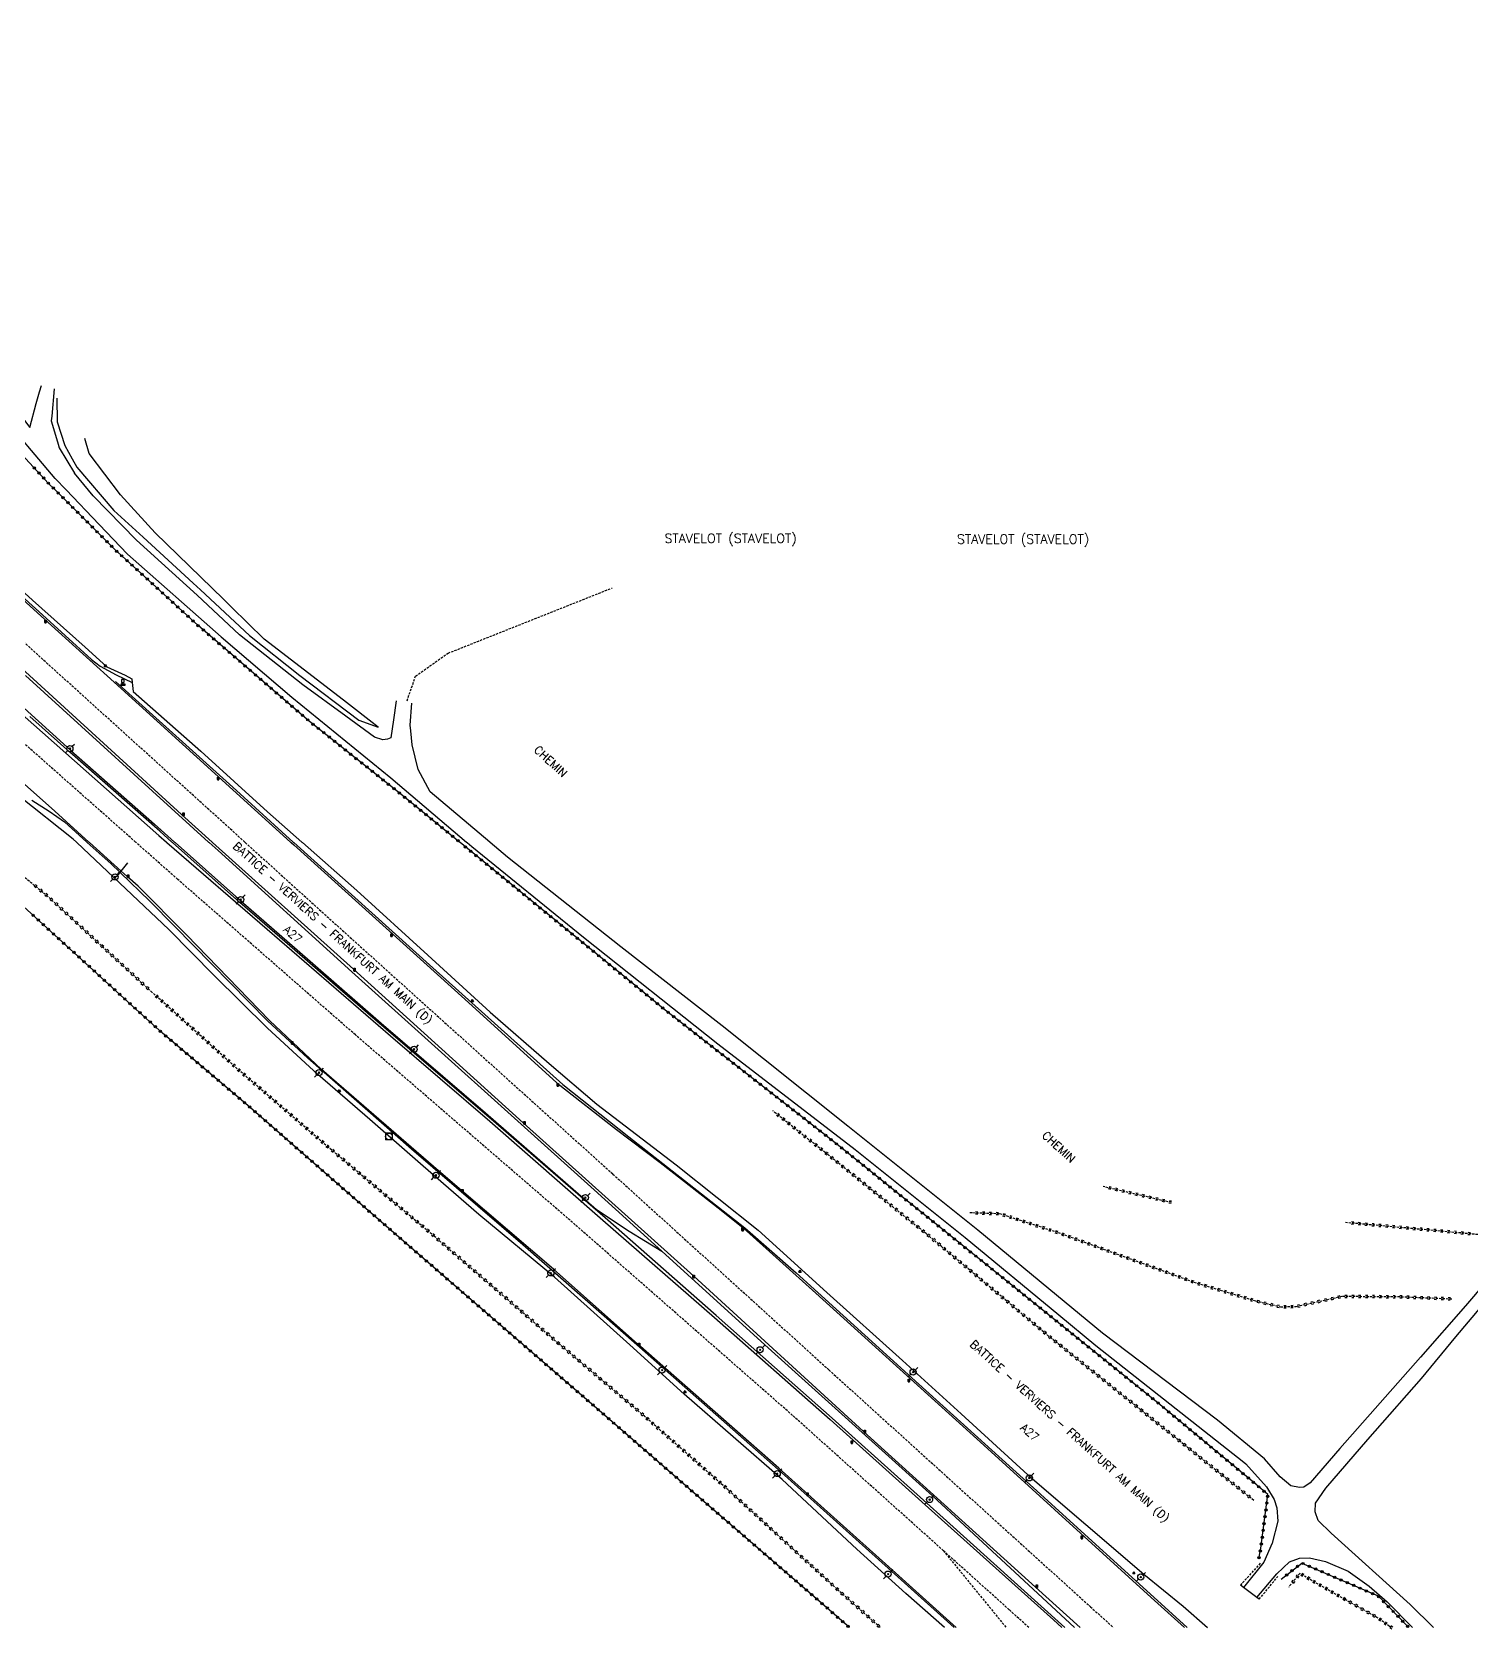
# Model space of a CAD drawing. Header units: millimetres. Extents: x 266999 to 268000, y 119000 to 120000.
# Drawn here: x 267311.5 to 267624.9, y 118999.7 to 119347.5 of the extents above; entities that cross this region are included whole.
import ezdxf
from ezdxf.enums import TextEntityAlignment as Align

# ---------------------------------------------------------------- set-up
doc = ezdxf.new("R2010")
doc.units = ezdxf.units.MM
doc.linetypes.add('DASHED', pattern=[0.75, 0.5, -0.25])
doc.layers.get('0').update_dxf_attribs({"linetype": 'CONTINUOUS'})
for name, color, linetype in [('W0001', 6, 'DASHED'), ('W0008', 7, 'CONTINUOUS'), ('W0010', 4, 'CONTINUOUS'), ('W0070', 7, 'DASHED'), ('W0071', 7, 'CONTINUOUS'), ('W0112', 1, 'DASHED'), ('W0120', 7, 'CONTINUOUS'), ('W0211', 2, 'CONTINUOUS'), ('W0214', 2, 'CONTINUOUS'), ('W0220', 5, 'DASHED'), ('W0323', 7, 'CONTINUOUS'), ('W0401', 7, 'CONTINUOUS'), ('W0420', 7, 'CONTINUOUS'), ('W0438', 7, 'CONTINUOUS'), ('W0473', 7, 'CONTINUOUS'), ('W0476', 7, 'CONTINUOUS'), ('W0850', 7, 'CONTINUOUS'), ('W0980', 7, 'CONTINUOUS'), ('W0989', 7, 'CONTINUOUS'), ('W0990', 7, 'CONTINUOUS')]:
    doc.layers.add(name, color=color, linetype=linetype)
doc.styles.get("Standard").update_dxf_attribs({"font": 'romans.shx', "width": 0.85})

# ---------------------------------------------------------------- blocks, each defined once
blk = doc.blocks.new('T438')
for p, q in [((-0.4, 0.2), (0.4, 0.2)), ((-0.4, -0.2), (-0.4, 0.2)), ((0.15, 1.1), (-0.3, 1.1)), ((-0.3, 1.1), (-0.3, 0.5)), ((-0.3, 0.5), (0.15, 0.5)), ((0.3, 0.65), (0.3, 0.95)), ((0.4, 0.2), (0.4, -0.2))]:
    blk.add_line(p, q)
at = {"flags": 128}
for points in [[(-0.4, -0.2), (0.4, 0.2)], [(0.4, -0.2), (-0.4, -0.2)]]:
    blk.add_lwpolyline(points, dxfattribs=at)
for centre, major_axis, start_param, end_param in [((0.15, 0.95), (0.106, -0.106), 0.785398, 2.356194), ((0.15, 0.65), (0.106, 0.106), 3.926991, 5.497787)]:
    blk.add_ellipse(centre, major_axis=major_axis, ratio=1, start_param=start_param, end_param=end_param)
blk = doc.blocks.new('T473')
for p, q in [((-0.166667, 0.166667), (0.166667, -0.166667)), ((-0.166667, -0.166667), (0.166667, 0.166667)), ((0.500001, 0.500001), (1.000002, 1.000002)), ((-1.000002, -1.000002), (-0.500001, -0.500001))]:
    blk.add_line(p, q)
blk.add_ellipse((0, 0), major_axis=(0.471405, 0.471405), ratio=1, start_param=5.4977871438, end_param=11.780972451)
blk = doc.blocks.new('T401')
for p, q in [((-0.3, 0.3), (0, 0.3)), ((-0.3, -0.25), (-0.3, 0.3)), ((-0.3, 0.15), (0, 0.15)), ((-0.3, 0), (0, 0)), ((0, 0.3), (0, -0.25)), ((-0.3, -0.15), (0, -0.15)), ((-0.3, -0.25), (-0.3, -0.3)), ((-0.3, -0.3), (0, -0.3)), ((0, -0.3), (0, -0.25))]:
    blk.add_line(p, q)
blk = doc.blocks.new('T850')
for p, q in [((-0.25, -0.15), (0, 0.32)), ((0, 0.32), (0.25, -0.15)), ((-0.25, -0.15), (0.25, -0.15))]:
    blk.add_line(p, q)
for major_axis in [(-0.106, 0.106), (-0.0354, 0.0354), (-0.0236, 0.0236)]:
    blk.add_ellipse((0, 0), major_axis=major_axis, ratio=1, start_param=3.926991, end_param=10.210176)
blk = doc.blocks.new('T420')
for p, q in [((0.75, 0.75), (-0.75, 0.75)), ((-0.75, 0.75), (-0.75, -0.75)), ((0.75, 0.75), (0.75, -0.75)), ((0.75, -0.75), (-0.75, -0.75))]:
    blk.add_line(p, q)
blk.add_ellipse((0, 0), major_axis=(-0.53, 0.53), ratio=1, start_param=3.926991, end_param=10.210176)
blk = doc.blocks.new('t323o')
at = {"color": 0, "linetype": 'Continuous'}
for radius in [0.25, 0.15]:
    blk.add_circle((0, 0), radius, dxfattribs=at)
blk = doc.blocks.new('t220o')
at = {"color": 0, "linetype": 'Continuous'}
for p, q in [((-0.25, 0.25), (0.25, 0.25)), ((-0.25, -0.25), (0.25, -0.25))]:
    blk.add_line(p, q, dxfattribs=at)

msp = doc.modelspace()

# ---------------------------------------------------------------- linework, layer by layer
at = {"layer": 'W0001'}
for points in [[(267357.95, 119171), (267357.85, 119171.1), (267314.98, 119209.88), (267305.56, 119218.45), (267253.81, 119265.49), (267211.31, 119303.92), (267161.67, 119348.65), (267095.9, 119408.15), (267050.38, 119449.56), (267029.55, 119468.41), (267014.01, 119482.36), (267014, 119482.37)], [(267334.17, 119171), (267334.06, 119171.1), (267305.6, 119196.29), (267268.33, 119229.73), (267211.7, 119280.94), (267164.9, 119323.32), (267109.98, 119372.97), (267061.42, 119417.17), (267034.81, 119440.9), (267014.01, 119459.74), (267014, 119459.74)], [(267510, 119016.74), (267477.13, 119046.23), (267429.82, 119087.73), (267381.93, 119129.11), (267343.26, 119162.96), (267334.17, 119171)], [(267357.95, 119171), (267381.32, 119149.87), (267438.01, 119098.79), (267485.05, 119056.14), (267542, 119004.55), (267547.02, 119000)], [(267528.6, 119000), (267524.31, 119003.9), (267510, 119016.74)], [(267510, 119016.74), (267523.68, 119000)]]:
    msp.add_lwpolyline(points, dxfattribs=at)
at = {"layer": 'W0008'}
for points in [[(267314.21, 119219.68), (267286.28, 119244.96), (267260.9, 119267.97), (267217.85, 119306.91), (267199.36, 119323.67), (267173.66, 119346.94), (267147.84, 119370.21), (267128.13, 119388.14), (267104.28, 119409.8), (267086.87, 119425.4), (267083.59, 119428.37), (267064.87, 119445.32)], [(267023.6, 119442.52), (267075.62, 119395.47), (267095.97, 119377.16), (267110.31, 119363.88), (267126.45, 119349.44), (267182.82, 119298.32), (267214.57, 119269.38), (267257.55, 119230.63), (267295.37, 119196.59), (267316.48, 119177.83)], [(267314.21, 119219.68), (267330.92, 119204.58), (267367.83, 119171.1), (267367.94, 119171)], [(267350.85, 119171), (267350.74, 119171.1), (267344.08, 119177.08), (267307.55, 119210.49)], [(267304.95, 119202.82), (267339.14, 119172.54), (267340.8, 119171.1), (267340.91, 119171)], [(267324.03, 119171), (267323.92, 119171.1), (267316.48, 119177.83)], [(267512.77, 119000), (267498.09, 119013.27), (267474.13, 119034.73), (267443.41, 119061.76), (267425.05, 119078.1), (267400.06, 119099.51), (267374.57, 119121.56), (267363.23, 119132.25), (267345.16, 119150.88), (267334.64, 119161.49), (267332.24, 119163.57), (267330.92, 119164.77), (267324.03, 119171)], [(267340.91, 119171), (267362.74, 119152.11), (267389.55, 119128.89), (267411.2, 119110.34), (267435.8, 119088.74), (267460.15, 119067.54), (267485.32, 119045.3), (267509.6, 119023.58), (267533.95, 119001.67), (267535.78, 119000)], [(267539.76, 119000), (267530.04, 119008.82), (267492.59, 119042.72), (267455.64, 119076.55), (267418.49, 119109.93), (267381.54, 119143.44), (267350.85, 119171)], [(267367.94, 119171), (267368.5, 119170.49), (267405.77, 119136.85), (267425.82, 119118.64), (267438.77, 119108.51), (267448.31, 119101.29), (267461.58, 119090.89), (267466.38, 119087.06), (267482.21, 119072.87), (267518.78, 119039.75), (267555.23, 119006.56), (267562.47, 119000)]]:
    msp.add_lwpolyline(points, dxfattribs=at)
at = {"layer": 'W0010'}
for points in [[(267071.35, 119440.32), (267076.48, 119435.23), (267083.16, 119429.13), (267085.31, 119427.17), (267097.11, 119416.5), (267109.29, 119405.7), (267121.18, 119394.77), (267132.76, 119384.43), (267149.21, 119369.54), (267163.91, 119356.09), (267177.52, 119343.84), (267195.12, 119327.99), (267224.84, 119301.07), (267257.36, 119271.54), (267275.57, 119255.07), (267286.34, 119245.27), (267312.97, 119221.32), (267324.5, 119210.83), (267326.34, 119209.4), (267329.82, 119207.5), (267333.36, 119205.86), (267333.37, 119205.85)], [(267310.1, 119207.4), (267349.98, 119171.1), (267350.09, 119171)], [(267329.67, 119206.1), (267355.22, 119183.02), (267368.42, 119171.1), (267368.53, 119171)], [(267342.09, 119171), (267341.98, 119171.1), (267339.32, 119173.46), (267319.74, 119190.71), (267311.05, 119198.46)], [(267311.51, 119180.21), (267315.28, 119177.86), (267318.59, 119175.47), (267323.45, 119171.1), (267323.56, 119171)], [(267323.56, 119171), (267328.73, 119166.35), (267330.68, 119164.48), (267337.21, 119158.23), (267342.57, 119152.78)], [(267536.4, 119000), (267509.91, 119023.89), (267492.15, 119039.9), (267485.75, 119045.64), (267475.72, 119054.49), (267460.49, 119068.01), (267436.33, 119089.24), (267411.5, 119110.71), (267385.69, 119132.86), (267356.77, 119157.93), (267342.09, 119171)], [(267350.09, 119171), (267352.03, 119169.23), (267381.17, 119142.85), (267433.95, 119095.34), (267448.66, 119081.97), (267471.1, 119061.57), (267507.61, 119028.71), (267538.54, 119000)], [(267368.53, 119171), (267398.79, 119143.68), (267427.11, 119118.27), (267441.51, 119106.9), (267466.78, 119087.09), (267477.94, 119077.29), (267503.1, 119054.41), (267529.59, 119030.43), (267560.61, 119002.24), (267563.1, 119000)], [(267512.31, 119000), (267500.78, 119010.4), (267474.04, 119034.45), (267443.82, 119061.1), (267418.4, 119083.34), (267394.17, 119104.23), (267371.58, 119124), (267362.82, 119132.17), (267342.57, 119152.78)]]:
    msp.add_lwpolyline(points, dxfattribs=at)
at = {"layer": 'W0070'}
msp.add_lwpolyline([(267393.19, 119201.89), (267395.05, 119207.23), (267402.14, 119212.24), (267437.83, 119226.43)], dxfattribs=at)
at = {"layer": 'W0071'}
for points in [[(267316.58, 119250.27), (267304.23, 119264.82), (267296.21, 119273.67), (267288.72, 119281.02), (267275.32, 119293.2), (267263.53, 119303.81), (267252.05, 119314.57), (267238.82, 119326.02), (267217.07, 119346.23), (267210.96, 119353.37), (267204.35, 119363.73), (267197.15, 119375.84)], [(267198.88, 119376.67), (267198.92, 119376.6), (267212.64, 119355.16), (267218.88, 119348.07), (267229.52, 119337.99), (267239.44, 119328.99), (267239.79, 119328.68), (267245.56, 119323.46), (267252.48, 119317.2), (267261.13, 119310.26), (267271.04, 119301.46), (267285.01, 119288.79), (267287.36, 119286.55), (267298.14, 119276.29), (267298.94, 119275.39), (267309.22, 119263.77), (267311.07, 119261.38), (267312.44, 119266.6), (267313.18, 119269.13), (267313.59, 119270.54)], [(267316.34, 119269.78), (267315.81, 119263.84), (267315.72, 119262.87), (267315.99, 119261.93), (267317.18, 119257.78), (267317.42, 119256.93), (267320.76, 119251.46)], [(267316.58, 119250.27), (267318.93, 119247.82), (267326.15, 119240.28), (267332.32, 119233.84), (267352.69, 119215.82), (267368.09, 119202.65), (267389.68, 119185.12), (267406.15, 119171.1), (267406.27, 119171)], [(267390.84, 119201.85), (267390.22, 119197.7), (267389.65, 119193.82), (267388.94, 119193.51), (267387.92, 119193.4), (267386.08, 119193.93), (267379.88, 119198.49), (267370.46, 119205.32), (267356.69, 119216.23), (267347.49, 119224.91), (267334.25, 119236.84), (267324.8, 119246.54), (267320.76, 119251.46)], [(267411.3, 119171), (267411.18, 119171.1), (267398.23, 119182.02), (267395.62, 119186.91), (267394.29, 119192.29), (267394.01, 119195.3), (267393.9, 119196.57), (267394.22, 119201.35)], [(267406.27, 119171), (267407.29, 119170.13), (267431.6, 119150.39), (267460.84, 119127.14), (267490.79, 119104.13), (267514.72, 119084.98), (267535.11, 119068.15), (267543.19, 119061.48), (267575.38, 119036.06), (267575.85, 119035.69), (267580.37, 119030.65), (267582, 119027.88), (267582.61, 119026.09), (267582.83, 119023.15), (267581.55, 119018.38), (267579.8, 119014.22), (267575.32, 119008.77)], [(267658.78, 119112.97), (267636.5, 119085.12), (267623.66, 119070.1), (267613.86, 119058.88), (267596.29, 119039.01), (267589.87, 119031.5), (267588.45, 119030.56), (267587.56, 119030.51), (267585.65, 119030.85), (267583.31, 119032.86), (267579.92, 119036.74), (267569.69, 119045.18), (267544.61, 119064.1), (267517.52, 119086.55), (267489.17, 119109.22), (267461.83, 119131.04), (267439.72, 119148.26), (267415.09, 119167.81), (267411.3, 119171)], [(267616.73, 119000), (267611.62, 119005.01), (267594.41, 119020.56), (267591.58, 119023.35), (267590.96, 119025.21), (267590.99, 119027.12), (267593.27, 119030.35), (267602.41, 119040.94), (267604, 119042.76), (267614.08, 119054.26), (267621.61, 119063.35), (267631.8, 119075.46), (267642.64, 119088.34), (267646.48, 119093.18), (267660.57, 119110.95)], [(267578.24, 119006.55), (267582.61, 119011.72), (267585.39, 119014.3), (267587.57, 119015.16), (267589.74, 119015.2), (267593.18, 119014.39), (267598.13, 119012.28), (267602.74, 119009.02), (267606.59, 119005.59), (267612.13, 119000)]]:
    msp.add_lwpolyline(points, dxfattribs=at)
at = {"layer": 'W0112'}
for points in [[(267579, 119014), (267574.66, 119009.27)], [(267578.76, 119006.16), (267582.79, 119011.11)]]:
    msp.add_lwpolyline(points, dxfattribs=at)
at = {"layer": 'W0120'}
msp.add_lwpolyline([(267578.76, 119006.16), (267578.24, 119006.55), (267575.32, 119008.77), (267574.66, 119009.27)], dxfattribs=at)
at = {"layer": 'W0211'}
for points in [[(267014, 119467.81), (267014.01, 119467.8), (267015.69, 119466.3), (267028.36, 119455.15), (267043.16, 119442.07), (267055.21, 119430.66), (267076.58, 119411.52), (267097.46, 119392.31), (267135.11, 119358.43), (267152.59, 119342.41), (267169.26, 119327.36), (267185.14, 119313.08), (267201.72, 119297.9), (267217.02, 119284.1), (267248.56, 119255.41), (267266.12, 119239.46), (267286.91, 119220.79), (267308.98, 119201), (267319.95, 119191.07), (267338.21, 119174.96), (267342.56, 119171.1), (267342.67, 119171)], [(267321.28, 119171), (267321.18, 119171.1), (267320.5, 119171.74), (267308.82, 119181.03), (267298.43, 119191.98), (267267.18, 119219.58), (267235.88, 119248.39), (267218.15, 119263.93), (267196.97, 119283.01), (267174.72, 119302.87), (267158.9, 119317.12), (267147.46, 119322.31)], [(267316.92, 119267.77), (267316.98, 119262.66), (267318.63, 119257.47), (267320.28, 119254.58), (267321.31, 119252.77), (267329.36, 119243.35), (267335.71, 119237.51), (267346.63, 119227.47), (267348.19, 119226.02), (267358.86, 119216.07), (267369.85, 119207.36), (267382.68, 119197.68), (267386.87, 119196.09)], [(267293.71, 119240.04), (267311.6, 119223.8), (267323.06, 119213.58), (267327.79, 119209.27), (267331.82, 119207.43), (267333.28, 119206.68), (267333.36, 119205.86), (267333.56, 119203.9), (267348.26, 119190.87), (267362.83, 119177.71), (267370.31, 119171.1), (267370.42, 119171)], [(267510.23, 119000), (267501.81, 119007.44), (267491.12, 119017.07), (267474.89, 119032.29), (267453.53, 119050.81), (267441.71, 119061.6), (267425.28, 119076.31), (267408.81, 119090.01), (267396.72, 119100.48), (267385.09, 119110.69), (267373.76, 119120.49), (267362.82, 119130.53), (267351.17, 119142.05), (267341.34, 119152.02), (267321.28, 119171)], [(267342.67, 119171), (267355.93, 119159.24), (267368.71, 119148.11), (267387.57, 119131.64), (267410.25, 119112.09), (267434.48, 119091.07), (267441.57, 119086.38), (267448.66, 119081.97)], [(267370.42, 119171), (267382.28, 119160.53), (267397.73, 119146.49), (267411.29, 119134.08), (267424.16, 119122.87), (267434.51, 119114.01), (267451.79, 119100.78), (267469.66, 119086.53), (267484.58, 119073.01), (267501.1, 119058.2), (267513.84, 119046.57), (267528.37, 119033.25), (267553.64, 119011.62), (267562.17, 119004.64), (267567.47, 119000)]]:
    msp.add_lwpolyline(points, dxfattribs=at)
at = {"layer": 'W0214'}
msp.add_lwpolyline([(267386.87, 119196.09), (267379.35, 119202), (267362.04, 119215.32), (267354.96, 119222.28), (267353.22, 119224), (267338.35, 119238.43), (267330.8, 119246.71), (267323.97, 119255.74), (267322.99, 119259.01)], dxfattribs=at)
at = {"layer": 'W0220'}
for points in [[(267300.71, 119171), (267314.68, 119159.54), (267337.6, 119138.44)], [(267496.25, 119000), (267486.83, 119008.37), (267463.12, 119029.99), (267444.89, 119046.04), (267426.11, 119061.93), (267399.17, 119085.18), (267376.1, 119104.59), (267356.76, 119121.23), (267337.6, 119138.44)], [(267577.56, 119027.7), (267574.03, 119030.53), (267532.98, 119063.42), (267509.58, 119083), (267506.48, 119085.59), (267506.21, 119085.81), (267487.5, 119100.85), (267484.24, 119103.47), (267473.54, 119111.98), (267472.81, 119112.57)], [(267559.64, 119092.63), (267558.28, 119092.89), (267544.78, 119096.07)], [(267515.72, 119090.4), (267516.41, 119090.38), (267522.23, 119090.19), (267534.95, 119086.06), (267564.55, 119075.25), (267577.96, 119071.17), (267583.43, 119069.88), (267586.82, 119069.96), (267596.87, 119072.19), (267609.7, 119072.08), (267620.74, 119071.61)], [(267635.16, 119084.82), (267633.1, 119085), (267597.58, 119088.23)], [(267607.59, 119000), (267607.09, 119000.28), (267604.37, 119002.23), (267597.47, 119006.09), (267587.59, 119011.78), (267585.18, 119008.81)]]:
    msp.add_lwpolyline(points, dxfattribs=at)
at = {"layer": 'W0323'}
for points in [[(267404.73, 119171), (267404.61, 119171.1), (267395.77, 119178.33), (267392.19, 119181.25), (267371.98, 119197.36), (267347.68, 119218.25), (267329.4, 119234.96), (267326.2, 119238.16), (267316.46, 119247.89), (267315.14, 119249.22), (267301.76, 119263.68), (267292.07, 119273.5), (267286.02, 119280.01), (267277.57, 119287.97), (267269.89, 119295.09), (267254.65, 119309.24), (267244.51, 119318.55), (267232.87, 119328.84), (267223.31, 119337.76), (267216.93, 119344.02)], [(267489.52, 119000), (267482.37, 119006.26), (267457.33, 119027.92), (267432.84, 119049.19), (267405.52, 119072.8), (267381.55, 119093.62), (267358.52, 119113.72), (267339.9, 119129.49), (267334.95, 119134), (267311.38, 119155.48), (267310.39, 119156.38), (267302.11, 119163.67), (267293.77, 119171)], [(267578.69, 119014.97), (267579.11, 119017.32), (267580.67, 119028.98), (267578.07, 119031.15), (267556.75, 119048.91), (267489.78, 119102.88), (267486.4, 119105.6), (267482.11, 119108.95), (267449.07, 119134.77), (267446.4, 119136.95), (267444.79, 119138.26), (267404.73, 119171)], [(267583.55, 119010.56), (267588.06, 119014.07), (267604.63, 119006.89), (267611.37, 119000)]]:
    msp.add_lwpolyline(points, dxfattribs=at)
at = {"layer": 'W0476'}
msp.add_lwpolyline([(267329.89, 119163.51), (267330.68, 119164.48), (267330.92, 119164.77), (267332.36, 119166.54)], dxfattribs=at)

# ---------------------------------------------------------------- block references
at = {"layer": 'W0220'}
for p, rotation in [((267312.31, 119161.49), 320.6374088021656), ((267313.47, 119160.54), 320.6374088021656), ((267314.63, 119159.58), 320.6374088021656), ((267315.73, 119158.57), 317.3665057462871), ((267316.84, 119157.55), 317.3665057462871), ((267317.94, 119156.54), 317.3665057462871), ((267319.04, 119155.52), 317.3665057462871), ((267320.15, 119154.51), 317.3665057462871), ((267321.25, 119153.49), 317.3665057462871), ((267322.35, 119152.48), 317.3665057462871), ((267323.46, 119151.46), 317.3665057462871), ((267324.56, 119150.44), 317.3665057462871), ((267325.66, 119149.43), 317.3665057462871), ((267326.77, 119148.41), 317.3665057462871), ((267327.87, 119147.4), 317.3665057462871), ((267328.98, 119146.38), 317.3665057462871), ((267330.08, 119145.36), 317.3665057462871), ((267331.18, 119144.35), 317.3665057462871), ((267332.29, 119143.33), 317.3665057462871), ((267333.39, 119142.32), 317.3665057462871), ((267334.49, 119141.3), 317.3665057462871), ((267335.6, 119140.28), 317.3665057462871), ((267336.7, 119139.27), 317.3665057462871), ((267338.71, 119137.44), 138.0617184007486), ((267339.83, 119136.44), 138.0617184007486), ((267340.94, 119135.44), 138.0617184007486), ((267342.06, 119134.43), 138.0617184007486), ((267343.17, 119133.43), 138.0617184007486), ((267344.29, 119132.43), 138.0617184007486), ((267345.41, 119131.43), 138.0617184007486), ((267346.52, 119130.42), 138.0617184007486), ((267347.64, 119129.42), 138.0617184007486), ((267348.75, 119128.42), 138.0617184007486), ((267349.87, 119127.42), 138.0617184007486), ((267350.99, 119126.41), 138.0617184007486), ((267352.1, 119125.41), 138.0617184007486), ((267353.22, 119124.41), 138.0617184007486), ((267354.33, 119123.41), 138.0617184007486), ((267355.45, 119122.4), 138.0617184007486), ((267356.56, 119121.4), 138.0617184007486), ((267357.7, 119120.42), 139.2963980964546), ((267358.84, 119119.44), 139.2963980964546), ((267359.97, 119118.46), 139.2963980964546), ((267361.11, 119117.48), 139.2963980964546), ((267362.25, 119116.51), 139.2963980964546), ((267363.38, 119115.53), 139.2963980964546), ((267364.52, 119114.55), 139.2963980964546), ((267365.66, 119113.57), 139.2963980964546), ((267366.8, 119112.59), 139.2963980964546), ((267367.93, 119111.61), 139.2963980964546), ((267369.07, 119110.64), 139.2963980964546), ((267370.21, 119109.66), 139.2963980964546), ((267473.98, 119111.63), 141.497929988093), ((267475.15, 119110.7), 141.497929988093), ((267476.33, 119109.76), 141.497929988093), ((267477.5, 119108.83), 141.497929988093), ((267371.34, 119108.68), 139.2963980964546), ((267372.48, 119107.7), 139.2963980964546), ((267373.62, 119106.72), 139.2963980964546), ((267374.76, 119105.74), 139.2963980964546), ((267478.68, 119107.9), 141.497929988093), ((267479.85, 119106.96), 141.497929988093), ((267481.02, 119106.03), 141.497929988093), ((267375.89, 119104.77), 139.2963980964546), ((267377.04, 119103.8), 139.9335285045181), ((267378.19, 119102.83), 139.9335285045181), ((267379.33, 119101.87), 139.9335285045181), ((267482.2, 119105.09), 141.497929988093), ((267483.37, 119104.16), 141.497929988093), ((267484.54, 119103.23), 141.2120182612574), ((267485.71, 119102.29), 141.2120182612574), ((267380.48, 119100.9), 139.9335285045181), ((267381.63, 119099.94), 139.9335285045181), ((267382.78, 119098.97), 139.9335285045181), ((267486.88, 119101.35), 141.2120182612574), ((267488.05, 119100.41), 141.2093567135038), ((267489.22, 119099.47), 141.2093567135038), ((267490.39, 119098.53), 141.2093567135038), ((267383.93, 119098.01), 139.9335285045181), ((267385.07, 119097.04), 139.9335285045181), ((267386.22, 119096.07), 139.9335285045181), ((267387.37, 119095.11), 139.9335285045181), ((267491.56, 119097.59), 141.2093567135038), ((267492.73, 119096.65), 141.2093567135038), ((267493.9, 119095.71), 141.2093567135038), ((267546.24, 119095.73), 166.7206648586802), ((267547.7, 119095.38), 166.7206648586802), ((267549.16, 119095.04), 166.7206648586802), ((267388.52, 119094.14), 139.9335285045181), ((267389.67, 119093.18), 139.9335285045181), ((267390.81, 119092.21), 139.9335285045181), ((267495.07, 119094.77), 141.2093567135038), ((267496.24, 119093.83), 141.2093567135038), ((267497.41, 119092.89), 141.2093567135038), ((267498.57, 119091.95), 141.2093567135038), ((267550.62, 119094.69), 166.7206648586802), ((267552.08, 119094.35), 166.7206648586802), ((267553.54, 119094), 166.7206648586802), ((267555, 119093.66), 166.7206648586802), ((267556.46, 119093.32), 166.7206648586802), ((267557.92, 119092.97), 166.7206648586802), ((267559.39, 119092.67), 169.0934142378069), ((267391.96, 119091.25), 139.9335285045181), ((267393.11, 119090.28), 139.9335285045181), ((267394.26, 119089.32), 139.9335285045181), ((267395.41, 119088.35), 139.9335285045181), ((267499.74, 119091.01), 141.2093567135038), ((267500.91, 119090.07), 141.2093567135038), ((267502.08, 119089.13), 141.2093567135038), ((267503.25, 119088.19), 141.2093567135038), ((267517.22, 119090.35), 358.0901917613917), ((267518.72, 119090.3), 358.0901917613917), ((267520.22, 119090.25), 358.0901917613917), ((267521.72, 119090.2), 358.0901917613917), ((267523.17, 119089.88), 341.9974690596389), ((267524.6, 119089.42), 341.9974690596389), ((267526.03, 119088.95), 341.9974690596389), ((267527.45, 119088.49), 341.9974690596389), ((267528.88, 119088.03), 341.9974690596389), ((267599.07, 119088.09), 174.8118543721414), ((267396.55, 119087.39), 139.9335285045181), ((267397.7, 119086.42), 139.9335285045181), ((267398.85, 119085.45), 139.9335285045181), ((267399.99, 119084.48), 139.2033033925163), ((267504.42, 119087.25), 141.2093567135038), ((267505.59, 119086.31), 141.2093567135038), ((267506.75, 119085.36), 140.0762747073548), ((267530.3, 119087.56), 341.9974690596389), ((267531.73, 119087.1), 341.9974690596389), ((267533.16, 119086.64), 341.9974690596389), ((267534.58, 119086.17), 341.9974690596389), ((267536, 119085.67), 339.940625073679), ((267537.41, 119085.16), 339.940625073679), ((267538.82, 119084.64), 339.940625073679), ((267600.56, 119087.96), 174.8118543721414), ((267602.06, 119087.82), 174.8118543721414), ((267603.55, 119087.69), 174.8118543721414), ((267605.05, 119087.55), 174.8118543721414), ((267606.54, 119087.42), 174.8118543721414), ((267608.03, 119087.28), 174.8118543721414), ((267609.53, 119087.14), 174.8118543721414), ((267611.02, 119087.01), 174.8118543721414), ((267612.51, 119086.87), 174.8118543721414), ((267614.01, 119086.74), 174.8118543721414), ((267615.5, 119086.6), 174.8118543721414), ((267617, 119086.47), 174.8118543721414), ((267618.49, 119086.33), 174.8118543721414), ((267619.98, 119086.2), 174.8118543721414), ((267621.48, 119086.06), 174.8118543721414), ((267622.97, 119085.92), 174.8118543721414), ((267624.47, 119085.79), 174.8118543721414), ((267401.12, 119083.5), 139.2033033925163), ((267402.26, 119082.52), 139.2033033925163), ((267403.39, 119081.54), 139.2033033925163), ((267507.9, 119084.4), 140.0762747073548), ((267509.05, 119083.44), 140.0762747073548), ((267510.2, 119082.47), 140.0847812513775), ((267511.35, 119081.51), 140.0847812513775), ((267540.23, 119084.13), 339.940625073679), ((267541.63, 119083.61), 339.940625073679), ((267543.04, 119083.1), 339.940625073679), ((267544.45, 119082.58), 339.940625073679), ((267545.86, 119082.07), 339.940625073679), ((267547.27, 119081.56), 339.940625073679), ((267548.68, 119081.04), 339.940625073679), ((267404.53, 119080.56), 139.2033033925163), ((267405.67, 119079.58), 139.2033033925163), ((267406.8, 119078.6), 139.2033033925163), ((267407.94, 119077.62), 139.2033033925163), ((267512.5, 119080.55), 140.0847812513775), ((267513.65, 119079.59), 140.0847812513775), ((267514.8, 119078.62), 140.0847812513775), ((267515.95, 119077.66), 140.0847812513775), ((267550.09, 119080.53), 339.940625073679), ((267551.5, 119080.01), 339.940625073679), ((267552.91, 119079.5), 339.940625073679), ((267554.32, 119078.98), 339.940625073679), ((267555.72, 119078.47), 339.940625073679), ((267557.13, 119077.95), 339.940625073679), ((267409.07, 119076.64), 139.2033033925163), ((267410.21, 119075.66), 139.2033033925163), ((267411.34, 119074.68), 139.2033033925163), ((267517.1, 119076.7), 140.0847812513775), ((267518.25, 119075.74), 140.0847812513775), ((267519.41, 119074.77), 140.0847812513775), ((267558.54, 119077.44), 339.940625073679), ((267559.95, 119076.93), 339.940625073679), ((267561.36, 119076.41), 339.940625073679), ((267562.77, 119075.9), 339.940625073679), ((267564.18, 119075.38), 339.940625073679), ((267565.61, 119074.92), 343.0940752051675), ((267567.04, 119074.49), 343.0940752051675), ((267568.48, 119074.05), 343.0940752051675), ((267412.48, 119073.7), 139.2033033925163), ((267413.61, 119072.72), 139.2033033925163), ((267414.75, 119071.74), 139.2033033925163), ((267415.89, 119070.76), 139.2033033925163), ((267520.56, 119073.81), 140.0847812513775), ((267521.71, 119072.85), 140.0847812513775), ((267522.86, 119071.89), 140.0847812513775), ((267524.01, 119070.92), 140.0847812513775), ((267569.91, 119073.62), 343.0940752051675), ((267571.35, 119073.18), 343.0940752051675), ((267572.78, 119072.74), 343.0940752051675), ((267574.22, 119072.31), 343.0940752051675), ((267575.65, 119071.87), 343.0940752051675), ((267577.09, 119071.44), 343.0940752051675), ((267578.53, 119071.04), 346.7670659155289), ((267579.99, 119070.69), 346.7670659155289), ((267590.31, 119070.74), 12.479917962149), ((267591.78, 119071.06), 12.479917962149), ((267593.24, 119071.39), 12.479917962149), ((267594.71, 119071.71), 12.479917962149), ((267596.17, 119072.03), 12.479917962149), ((267597.65, 119072.18), 359.5043123261714), ((267599.15, 119072.17), 359.5043123261714), ((267600.65, 119072.16), 359.5043123261714), ((267602.15, 119072.14), 359.5043123261714), ((267603.65, 119072.13), 359.5043123261714), ((267605.15, 119072.12), 359.5043123261714), ((267606.65, 119072.1), 359.5043123261714), ((267608.15, 119072.09), 359.5043123261714), ((267609.65, 119072.08), 359.5043123261714), ((267611.15, 119072.02), 357.5669897624576), ((267612.65, 119071.95), 357.5669897624576), ((267614.15, 119071.89), 357.5669897624576), ((267615.65, 119071.83), 357.5669897624576), ((267617.15, 119071.76), 357.5669897624576), ((267618.65, 119071.7), 357.5669897624576), ((267620.14, 119071.63), 357.5669897624576), ((267417.02, 119069.78), 139.2033033925163), ((267418.16, 119068.8), 139.2033033925163), ((267419.29, 119067.82), 139.2033033925163), ((267525.16, 119069.96), 140.0847812513775), ((267526.31, 119069), 140.0847812513775), ((267527.46, 119068.04), 140.0847812513775), ((267528.61, 119067.07), 140.0847812513775), ((267581.45, 119070.35), 346.7670659155289), ((267582.91, 119070.01), 346.7670659155289), ((267584.4, 119069.91), 1.370774782307631), ((267585.9, 119069.94), 1.370774782307631), ((267587.38, 119070.09), 12.479917962149), ((267588.85, 119070.41), 12.479917962149), ((267420.43, 119066.84), 139.2033033925163), ((267421.56, 119065.86), 139.2033033925163), ((267422.7, 119064.88), 139.2033033925163), ((267423.83, 119063.9), 139.2033033925163), ((267529.76, 119066.11), 140.0847812513775), ((267530.91, 119065.15), 140.0847812513775), ((267532.06, 119064.19), 140.0847812513775), ((267424.97, 119062.92), 139.2033033925163), ((267426.11, 119061.94), 139.2033033925163), ((267427.25, 119060.97), 139.7483243042722), ((267533.22, 119063.23), 141.3000447128765), ((267534.39, 119062.29), 141.3000447128765), ((267535.56, 119061.35), 141.3000447128765), ((267536.73, 119060.41), 141.3000447128765), ((267428.4, 119060), 139.7483243042722), ((267429.54, 119059.03), 139.7483243042722), ((267430.69, 119058.06), 139.7483243042722), ((267431.83, 119057.09), 139.7483243042722), ((267537.9, 119059.48), 141.3000447128765), ((267539.07, 119058.54), 141.3000447128765), ((267540.24, 119057.6), 141.3000447128765), ((267541.41, 119056.66), 141.3000447128765), ((267432.97, 119056.12), 139.7483243042722), ((267434.12, 119055.15), 139.7483243042722), ((267435.26, 119054.18), 139.7483243042722), ((267436.41, 119053.21), 139.7483243042722), ((267542.58, 119055.73), 141.3000447128765), ((267543.75, 119054.79), 141.3000447128765), ((267544.92, 119053.85), 141.3000447128765), ((267437.55, 119052.24), 139.7483243042722), ((267438.7, 119051.28), 139.7483243042722), ((267439.84, 119050.31), 139.7483243042722), ((267546.09, 119052.91), 141.3000447128765), ((267547.26, 119051.97), 141.3000447128765), ((267548.43, 119051.04), 141.3000447128765), ((267549.6, 119050.1), 141.3000447128765), ((267440.99, 119049.34), 139.7483243042722), ((267442.13, 119048.37), 139.7483243042722), ((267443.28, 119047.4), 139.7483243042722), ((267444.42, 119046.43), 139.7483243042722), ((267550.78, 119049.16), 141.3000447128765), ((267551.95, 119048.22), 141.3000447128765), ((267553.12, 119047.28), 141.3000447128765), ((267554.29, 119046.35), 141.3000447128765), ((267445.56, 119045.45), 138.6420932557237), ((267446.68, 119044.46), 138.6420932557237), ((267447.81, 119043.46), 138.6420932557237), ((267555.46, 119045.41), 141.3000447128765), ((267556.63, 119044.47), 141.3000447128765), ((267557.8, 119043.53), 141.3000447128765), ((267448.93, 119042.47), 138.6420932557237), ((267450.06, 119041.48), 138.6420932557237), ((267451.19, 119040.49), 138.6420932557237), ((267452.31, 119039.5), 138.6420932557237), ((267558.97, 119042.6), 141.3000447128765), ((267560.14, 119041.66), 141.3000447128765), ((267561.31, 119040.72), 141.3000447128765), ((267562.48, 119039.78), 141.3000447128765), ((267453.44, 119038.51), 138.6420932557237), ((267454.56, 119037.52), 138.6420932557237), ((267455.69, 119036.53), 138.6420932557237), ((267563.65, 119038.84), 141.3000447128765), ((267564.82, 119037.91), 141.3000447128765), ((267565.99, 119036.97), 141.3000447128765), ((267567.16, 119036.03), 141.3000447128765), ((267456.82, 119035.54), 138.6420932557237), ((267457.94, 119034.54), 138.6420932557237), ((267459.07, 119033.55), 138.6420932557237), ((267460.19, 119032.56), 138.6420932557237), ((267568.33, 119035.09), 141.3000447128765), ((267569.51, 119034.15), 141.3000447128765), ((267570.68, 119033.22), 141.3000447128765), ((267571.85, 119032.28), 141.3000447128765), ((267461.32, 119031.57), 138.6420932557237), ((267462.44, 119030.58), 138.6420932557237), ((267463.56, 119029.58), 137.6478630055131), ((267573.02, 119031.34), 141.3000447128765), ((267574.19, 119030.4), 141.2947330320927), ((267575.36, 119029.47), 141.2947330320927), ((267464.67, 119028.57), 137.6478630055131), ((267465.78, 119027.56), 137.6478630055131), ((267466.89, 119026.55), 137.6478630055131), ((267468, 119025.54), 137.6478630055131), ((267576.53, 119028.53), 141.2947330320927), ((267469.11, 119024.53), 137.6478630055131), ((267470.21, 119023.52), 137.6478630055131), ((267471.32, 119022.51), 137.6478630055131), ((267472.43, 119021.5), 137.6478630055131), ((267473.54, 119020.49), 137.6478630055131), ((267474.65, 119019.48), 137.6478630055131), ((267475.76, 119018.46), 137.6478630055131), ((267476.87, 119017.45), 137.6478630055131), ((267477.97, 119016.44), 137.6478630055131), ((267479.08, 119015.43), 137.6478630055131), ((267480.19, 119014.42), 137.6478630055131), ((267481.3, 119013.41), 137.6478630055131), ((267482.41, 119012.4), 137.6478630055131), ((267483.52, 119011.39), 137.6478630055131), ((267588.18, 119011.44), 150.0712592780247), ((267484.63, 119010.38), 137.6478630055131), ((267485.73, 119009.37), 137.6478630055131), ((267486.84, 119008.36), 138.3840689721873), ((267586.13, 119009.98), 231.007339429764), ((267587.07, 119011.15), 231.007339429764), ((267589.48, 119010.69), 150.0712592780247), ((267590.78, 119009.94), 150.0712592780247), ((267592.08, 119009.2), 150.0712592780247), ((267593.38, 119008.45), 150.0712592780247), ((267487.96, 119007.36), 138.3840689721873), ((267489.09, 119006.37), 138.3840689721873), ((267490.21, 119005.37), 138.3840689721873), ((267594.68, 119007.7), 150.0712592780247), ((267595.98, 119006.95), 150.0712592780247), ((267597.28, 119006.2), 150.0712592780247), ((267598.59, 119005.47), 150.7913583424014), ((267599.89, 119004.74), 150.7913583424014), ((267491.33, 119004.37), 138.3840689721873), ((267492.45, 119003.38), 138.3840689721873), ((267493.57, 119002.38), 138.3840689721873), ((267494.69, 119001.39), 138.3840689721873), ((267601.2, 119004), 150.7913583424014), ((267602.51, 119003.27), 150.7913583424014), ((267603.82, 119002.54), 150.7913583424014), ((267605.08, 119001.72), 144.3389259025213), ((267495.81, 119000.39), 138.3840689721873), ((267606.3, 119000.85), 144.3389259025213), ((267607.55, 119000.02), 150.6061451061876)]:
    msp.add_blockref('t220o', p, dxfattribs=dict(at, rotation=rotation))
at = {"layer": 'W0323'}
for p, rotation in [((267312.03, 119252.57), 132.778113950507), ((267313.05, 119251.47), 132.778113950507), ((267314.07, 119250.37), 132.778113950507), ((267315.09, 119249.27), 132.778113950507), ((267316.15, 119248.21), 135.0215965986378), ((267317.21, 119247.15), 135.0147146177188), ((267318.27, 119246.09), 135.0147146177188), ((267319.33, 119245.03), 135.0147146177188), ((267320.39, 119243.97), 135.0147146177188), ((267321.45, 119242.91), 135.0147146177188), ((267322.51, 119241.85), 135.0147146177188), ((267323.57, 119240.79), 135.0147146177188), ((267324.64, 119239.73), 135.0147146177188), ((267325.7, 119238.67), 135.0147146177188), ((267326.76, 119237.61), 135.0089594648317), ((267327.82, 119236.54), 135.0089594648317), ((267328.88, 119235.48), 135.0089594648317), ((267329.96, 119234.45), 137.5615758733242), ((267331.07, 119233.44), 137.5615758733242), ((267332.18, 119232.42), 137.5615758733242), ((267333.28, 119231.41), 137.5615758733242), ((267334.39, 119230.4), 137.5615758733242), ((267335.5, 119229.39), 137.5615758733242), ((267336.61, 119228.38), 137.5615758733242), ((267337.71, 119227.36), 137.5615758733242), ((267338.82, 119226.35), 137.5615758733242), ((267339.93, 119225.34), 137.5615758733242), ((267341.03, 119224.33), 137.5615758733242), ((267342.14, 119223.31), 137.5615758733242), ((267343.25, 119222.3), 137.5615758733242), ((267344.35, 119221.29), 137.5615758733242), ((267345.46, 119220.28), 137.5615758733242), ((267346.57, 119219.27), 137.5615758733242), ((267347.68, 119218.25), 137.5615758733242), ((267348.81, 119217.27), 139.3112214736711), ((267349.95, 119216.3), 139.3112214736711), ((267351.09, 119215.32), 139.3112214736711), ((267352.22, 119214.34), 139.3112214736711), ((267353.36, 119213.36), 139.3112214736711), ((267354.5, 119212.39), 139.3112214736711), ((267355.64, 119211.41), 139.3112214736711), ((267356.77, 119210.43), 139.3112214736711), ((267357.91, 119209.45), 139.3112214736711), ((267359.05, 119208.47), 139.3112214736711), ((267360.19, 119207.5), 139.3112214736711), ((267361.32, 119206.52), 139.3112214736711), ((267362.46, 119205.54), 139.3112214736711), ((267363.6, 119204.56), 139.3112214736711), ((267364.74, 119203.58), 139.3112214736711), ((267365.87, 119202.61), 139.3112214736711), ((267367.01, 119201.63), 139.3112214736711), ((267368.15, 119200.65), 139.3112214736711), ((267369.29, 119199.67), 139.3112214736711), ((267370.42, 119198.69), 139.3112214736711), ((267371.56, 119197.72), 139.3112214736711), ((267372.72, 119196.77), 141.4457960736945), ((267373.89, 119195.83), 141.4457960736945), ((267375.07, 119194.9), 141.4457960736945), ((267376.24, 119193.96), 141.4457960736945), ((267377.41, 119193.03), 141.4457960736945), ((267378.59, 119192.09), 141.4457960736945), ((267379.76, 119191.16), 141.4457960736945), ((267380.93, 119190.22), 141.4457960736945), ((267382.1, 119189.29), 141.4457960736945), ((267383.28, 119188.35), 141.4457960736945), ((267384.45, 119187.42), 141.4457960736945), ((267385.62, 119186.48), 141.4457960736945), ((267386.8, 119185.55), 141.4457960736945), ((267387.97, 119184.61), 141.4457960736945), ((267389.14, 119183.68), 141.4457960736945), ((267390.32, 119182.74), 141.4457960736945), ((267391.49, 119181.81), 141.4457960736945), ((267392.66, 119180.87), 140.7515903391748), ((267393.82, 119179.92), 140.7515903391748), ((267394.98, 119178.97), 140.7515903391748), ((267396.14, 119178.02), 140.7441165653988), ((267397.3, 119177.07), 140.7441165653988), ((267398.46, 119176.12), 140.7441165653988), ((267399.63, 119175.17), 140.7441165653988), ((267400.79, 119174.22), 140.7441165653988), ((267401.95, 119173.27), 140.7441165653988), ((267403.11, 119172.32), 140.7441165653988), ((267404.27, 119171.38), 140.7441165653988), ((267405.89, 119170.05), 140.7464358183298), ((267407.06, 119169.1), 140.7464358183298), ((267408.22, 119168.15), 140.7464358183298), ((267409.38, 119167.2), 140.7464358183298), ((267410.54, 119166.25), 140.7464358183298), ((267411.7, 119165.31), 140.7464358183298), ((267412.86, 119164.36), 140.7464358183298), ((267414.02, 119163.41), 140.7464358183298), ((267415.19, 119162.46), 140.7464358183298), ((267416.35, 119161.51), 140.7464358183298), ((267417.51, 119160.56), 140.7464358183298), ((267418.67, 119159.61), 140.7464358183298), ((267419.83, 119158.66), 140.7464358183298), ((267420.99, 119157.71), 140.7464358183298), ((267311.77, 119155.13), 137.6563303804345), ((267312.88, 119154.12), 137.6563303804345), ((267422.15, 119156.76), 140.7464358183298), ((267423.32, 119155.81), 140.7464358183298), ((267424.48, 119154.86), 140.7464358183298), ((267313.99, 119153.11), 137.6563303804345), ((267315.1, 119152.1), 137.6563303804345), ((267316.2, 119151.09), 137.6563303804345), ((267425.64, 119153.92), 140.7464358183298), ((267426.8, 119152.97), 140.7464358183298), ((267427.96, 119152.02), 140.7464358183298), ((267429.12, 119151.07), 140.7464358183298), ((267317.31, 119150.08), 137.6563303804345), ((267318.42, 119149.07), 137.6563303804345), ((267319.53, 119148.06), 137.6563303804345), ((267320.64, 119147.05), 137.6563303804345), ((267430.29, 119150.12), 140.7464358183298), ((267431.45, 119149.17), 140.7464358183298), ((267432.61, 119148.22), 140.7464358183298), ((267433.77, 119147.27), 140.7464358183298), ((267321.75, 119146.04), 137.6563303804345), ((267322.86, 119145.03), 137.6563303804345), ((267323.97, 119144.02), 137.6563303804345), ((267434.93, 119146.32), 140.7464358183298), ((267436.09, 119145.37), 140.7464358183298), ((267437.25, 119144.42), 140.7464358183298), ((267325.07, 119143), 137.6563303804345), ((267326.18, 119141.99), 137.6563303804345), ((267327.29, 119140.98), 137.6563303804345), ((267438.42, 119143.48), 140.7464358183298), ((267439.58, 119142.53), 140.7464358183298), ((267440.74, 119141.58), 140.7464358183298), ((267441.9, 119140.63), 140.7464358183298), ((267328.4, 119139.97), 137.6563303804345), ((267329.51, 119138.96), 137.6563303804345), ((267330.62, 119137.95), 137.6563303804345), ((267331.73, 119136.94), 137.6563303804345), ((267443.06, 119139.68), 140.7464358183298), ((267444.22, 119138.73), 140.7464358183298), ((267445.39, 119137.78), 140.7416330365779), ((267446.55, 119136.83), 140.7503916215224), ((267332.83, 119135.93), 137.6563303804345), ((267333.94, 119134.92), 137.6563303804345), ((267335.05, 119133.91), 137.6492356432819), ((267447.71, 119135.88), 140.7503916215224), ((267448.87, 119134.93), 140.7503916215224), ((267450.05, 119134.01), 141.9946392987184), ((267336.16, 119132.9), 137.6492356432819), ((267337.27, 119131.89), 137.6492356432819), ((267338.38, 119130.88), 137.6492356432819), ((267339.49, 119129.87), 137.6492356432819), ((267451.23, 119133.08), 141.9946392987184), ((267452.41, 119132.16), 141.9946392987184), ((267453.59, 119131.23), 141.9946392987184), ((267454.78, 119130.31), 141.9946392987184), ((267340.62, 119128.88), 139.740058471378), ((267341.76, 119127.92), 139.740058471378), ((267342.91, 119126.95), 139.740058471378), ((267455.96, 119129.39), 141.9946392987184), ((267457.14, 119128.46), 141.9946392987184), ((267458.32, 119127.54), 141.9946392987184), ((267459.5, 119126.62), 141.9946392987184), ((267344.05, 119125.98), 139.740058471378), ((267345.2, 119125.01), 139.740058471378), ((267346.34, 119124.04), 139.740058471378), ((267347.49, 119123.07), 139.740058471378), ((267460.69, 119125.69), 141.9946392987184), ((267461.87, 119124.77), 141.9946392987184), ((267463.05, 119123.85), 141.9946392987184), ((267464.23, 119122.92), 141.9946392987184), ((267348.63, 119122.1), 139.740058471378), ((267349.77, 119121.13), 139.740058471378), ((267350.92, 119120.16), 139.740058471378), ((267352.06, 119119.19), 139.740058471378), ((267465.41, 119122), 141.9946392987184), ((267466.6, 119121.07), 141.9946392987184), ((267467.78, 119120.15), 141.9946392987184), ((267468.96, 119119.23), 141.9946392987184), ((267353.21, 119118.22), 139.740058471378), ((267354.35, 119117.25), 139.740058471378), ((267355.5, 119116.28), 139.740058471378), ((267470.14, 119118.3), 141.9946392987184), ((267471.32, 119117.38), 141.9946392987184), ((267472.51, 119116.46), 141.9946392987184), ((267356.64, 119115.31), 139.740058471378), ((267357.79, 119114.34), 139.740058471378), ((267358.93, 119113.37), 138.879667536633), ((267360.06, 119112.38), 138.879667536633), ((267473.69, 119115.53), 141.9946392987184), ((267474.87, 119114.61), 141.9946392987184), ((267476.05, 119113.69), 141.9946392987184), ((267477.23, 119112.76), 141.9946392987184), ((267361.19, 119111.4), 138.879667536633), ((267362.32, 119110.41), 138.879667536633), ((267363.45, 119109.42), 138.879667536633), ((267478.41, 119111.84), 141.9946392987184), ((267479.6, 119110.92), 141.9946392987184), ((267480.78, 119109.99), 141.9946392987184), ((267481.96, 119109.07), 141.9946392987184), ((267364.58, 119108.44), 138.879667536633), ((267365.71, 119107.45), 138.879667536633), ((267366.84, 119106.46), 138.879667536633), ((267367.97, 119105.48), 138.879667536633), ((267483.14, 119108.14), 141.9929709981393), ((267484.32, 119107.22), 141.9929709981393), ((267485.51, 119106.3), 141.9929709981393), ((267486.68, 119105.37), 141.1380546918016), ((267369.1, 119104.49), 138.879667536633), ((267370.23, 119103.5), 138.879667536633), ((267371.36, 119102.52), 138.879667536633), ((267487.85, 119104.43), 141.1380546918016), ((267489.02, 119103.49), 141.1380546918016), ((267490.19, 119102.55), 141.1364803808701), ((267372.49, 119101.53), 138.879667536633), ((267373.62, 119100.54), 138.879667536633), ((267374.75, 119099.56), 138.879667536633), ((267375.88, 119098.57), 138.879667536633), ((267491.36, 119101.6), 141.1364803808701), ((267492.52, 119100.66), 141.1364803808701), ((267493.69, 119099.72), 141.1364803808701), ((267494.86, 119098.78), 141.1364803808701), ((267377.01, 119097.59), 138.879667536633), ((267378.14, 119096.6), 138.879667536633), ((267379.27, 119095.61), 138.879667536633), ((267496.03, 119097.84), 141.1364803808701), ((267497.2, 119096.9), 141.1364803808701), ((267498.36, 119095.96), 141.1364803808701), ((267499.53, 119095.02), 141.1364803808701), ((267380.4, 119094.63), 138.879667536633), ((267381.53, 119093.64), 138.879667536633), ((267382.66, 119092.66), 139.0301638729795), ((267383.79, 119091.67), 139.0301638729795), ((267500.7, 119094.07), 141.1364803808701), ((267501.87, 119093.13), 141.1364803808701), ((267503.04, 119092.19), 141.1364803808701), ((267384.92, 119090.69), 139.0301638729795), ((267386.06, 119089.71), 139.0301638729795), ((267387.19, 119088.72), 139.0301638729795), ((267504.2, 119091.25), 141.1364803808701), ((267505.37, 119090.31), 141.1364803808701), ((267506.54, 119089.37), 141.1364803808701), ((267507.71, 119088.43), 141.1364803808701), ((267388.32, 119087.74), 139.0301638729795), ((267389.46, 119086.75), 139.0301638729795), ((267390.59, 119085.77), 139.0301638729795), ((267391.72, 119084.79), 139.0301638729795), ((267508.88, 119087.49), 141.1364803808701), ((267510.04, 119086.55), 141.1364803808701), ((267511.21, 119085.6), 141.1364803808701), ((267512.38, 119084.66), 141.1364803808701), ((267392.85, 119083.8), 139.0301638729795), ((267393.99, 119082.82), 139.0301638729795), ((267395.12, 119081.84), 139.0301638729795), ((267513.55, 119083.72), 141.1364803808701), ((267514.72, 119082.78), 141.1364803808701), ((267515.88, 119081.84), 141.1364803808701), ((267396.25, 119080.85), 139.0301638729795), ((267397.38, 119079.87), 139.0301638729795), ((267398.52, 119078.89), 139.0301638729795), ((267399.65, 119077.9), 139.0301638729795), ((267517.05, 119080.9), 141.1364803808701), ((267518.22, 119079.96), 141.1364803808701), ((267519.39, 119079.02), 141.1364803808701), ((267520.56, 119078.07), 141.1364803808701), ((267400.78, 119076.92), 139.0301638729795), ((267401.91, 119075.94), 139.0301638729795), ((267403.05, 119074.95), 139.0301638729795), ((267404.18, 119073.97), 139.0301638729795), ((267521.72, 119077.13), 141.1364803808701), ((267522.89, 119076.19), 141.1364803808701), ((267524.06, 119075.25), 141.1364803808701), ((267525.23, 119074.31), 141.1364803808701), ((267405.31, 119072.99), 139.0301638729795), ((267406.45, 119072), 139.1675572585152), ((267407.58, 119071.02), 139.1675572585152), ((267526.4, 119073.37), 141.1364803808701), ((267527.56, 119072.43), 141.1364803808701), ((267528.73, 119071.49), 141.1364803808701), ((267529.9, 119070.54), 141.1364803808701), ((267408.72, 119070.04), 139.1675572585152), ((267409.85, 119069.06), 139.1675572585152), ((267410.99, 119068.08), 139.1675572585152), ((267412.12, 119067.1), 139.1675572585152), ((267531.07, 119069.6), 141.1364803808701), ((267532.24, 119068.66), 141.1364803808701), ((267533.4, 119067.72), 141.1364803808701), ((267413.26, 119066.12), 139.1675572585152), ((267414.39, 119065.14), 139.1675572585152), ((267415.53, 119064.16), 139.1675572585152), ((267534.57, 119066.78), 141.1364803808701), ((267535.74, 119065.84), 141.1364803808701), ((267536.91, 119064.9), 141.1364803808701), ((267538.08, 119063.96), 141.1364803808701), ((267416.66, 119063.18), 139.1675572585152), ((267417.8, 119062.2), 139.1675572585152), ((267418.93, 119061.22), 139.1675572585152), ((267420.06, 119060.24), 139.1675572585152), ((267539.24, 119063.02), 141.1364803808701), ((267540.41, 119062.07), 141.1364803808701), ((267541.58, 119061.13), 141.1364803808701), ((267542.75, 119060.19), 141.1364803808701), ((267421.2, 119059.25), 139.1675572585152), ((267422.33, 119058.27), 139.1675572585152), ((267423.47, 119057.29), 139.1675572585152), ((267543.92, 119059.25), 141.1364803808701), ((267545.08, 119058.31), 141.1364803808701), ((267546.25, 119057.37), 141.1364803808701), ((267424.6, 119056.31), 139.1675572585152), ((267425.74, 119055.33), 139.1675572585152), ((267426.87, 119054.35), 139.1675572585152), ((267428.01, 119053.37), 139.1675572585152), ((267547.42, 119056.43), 141.1364803808701), ((267548.59, 119055.49), 141.1364803808701), ((267549.76, 119054.54), 141.1364803808701), ((267550.92, 119053.6), 141.1364803808701), ((267429.14, 119052.39), 139.1675572585152), ((267430.28, 119051.41), 139.1675572585152), ((267431.41, 119050.43), 139.1675572585152), ((267552.09, 119052.66), 141.1364803808701), ((267553.26, 119051.72), 141.1364803808701), ((267554.43, 119050.78), 141.1364803808701), ((267555.59, 119049.84), 141.1364803808701), ((267432.55, 119049.45), 139.1675572585152), ((267433.68, 119048.46), 139.0106777979569), ((267434.81, 119047.48), 139.0106777979569), ((267435.95, 119046.5), 139.0106777979569), ((267556.76, 119048.9), 140.2089684337993), ((267557.92, 119047.94), 140.2089684337993), ((267559.07, 119046.98), 140.2089684337993), ((267437.08, 119045.51), 139.0106777979569), ((267438.21, 119044.53), 139.0106777979569), ((267439.34, 119043.54), 139.0106777979569), ((267560.22, 119046.02), 140.2089684337993), ((267561.37, 119045.06), 140.2089684337993), ((267562.53, 119044.1), 140.2089684337993), ((267563.68, 119043.14), 140.2089684337993), ((267440.48, 119042.56), 139.0106777979569), ((267441.61, 119041.58), 139.0106777979569), ((267442.74, 119040.59), 139.0106777979569), ((267443.87, 119039.61), 139.0106777979569), ((267564.83, 119042.18), 140.2089684337993), ((267565.98, 119041.22), 140.2089684337993), ((267567.14, 119040.26), 140.2089684337993), ((267568.29, 119039.3), 140.2089684337993), ((267445, 119038.62), 139.0106777979569), ((267446.14, 119037.64), 139.0106777979569), ((267447.27, 119036.66), 139.0106777979569), ((267569.44, 119038.34), 140.2089684337993), ((267570.59, 119037.38), 140.2089684337993), ((267571.75, 119036.42), 140.2089684337993), ((267448.4, 119035.67), 139.0106777979569), ((267449.53, 119034.69), 139.0106777979569), ((267450.67, 119033.71), 139.0106777979569), ((267451.8, 119032.72), 139.0106777979569), ((267572.9, 119035.46), 140.2089684337993), ((267574.05, 119034.5), 140.2089684337993), ((267575.2, 119033.54), 140.2089684337993), ((267576.36, 119032.58), 140.2089684337993), ((267452.93, 119031.74), 139.0106777979569), ((267454.06, 119030.75), 139.0106777979569), ((267455.19, 119029.77), 139.0106777979569), ((267456.33, 119028.79), 139.0106777979569), ((267577.51, 119031.62), 140.2089684337993), ((267578.66, 119030.66), 140.2031002321961), ((267579.81, 119029.7), 140.2031002321961), ((267457.46, 119027.8), 139.1448005808137), ((267458.59, 119026.82), 139.1448005808137), ((267459.73, 119025.84), 139.1448005808137), ((267580.22, 119025.63), 82.36029963228049), ((267580.42, 119027.12), 82.36029963228049), ((267580.62, 119028.6), 82.36029963228049), ((267460.86, 119024.86), 139.1448005808137), ((267462, 119023.88), 139.1448005808137), ((267463.13, 119022.9), 139.1448005808137), ((267464.27, 119021.92), 139.1448005808137), ((267579.82, 119022.66), 82.36029963228049), ((267580.02, 119024.14), 82.36029963228049), ((267465.4, 119020.93), 139.1448005808137), ((267466.54, 119019.95), 139.1448005808137), ((267467.67, 119018.97), 139.1448005808137), ((267579.42, 119019.68), 82.36029963228049), ((267579.62, 119021.17), 82.36029963228049), ((267468.81, 119017.99), 139.1448005808137), ((267469.94, 119017.01), 139.1448005808137), ((267471.07, 119016.03), 139.1448005808137), ((267472.21, 119015.05), 139.1448005808137), ((267578.74, 119015.23), 80.01420958691874), ((267579, 119016.71), 80.01420958691874), ((267579.22, 119018.2), 82.36029963228049), ((267473.34, 119014.07), 139.1448005808137), ((267474.48, 119013.08), 139.1448005808137), ((267475.61, 119012.1), 139.1448005808137), ((267584.73, 119011.48), 37.86532266784602), ((267585.92, 119012.4), 37.86532266784602), ((267587.1, 119013.32), 37.86532266784602), ((267588.32, 119013.96), 336.554322526249), ((267589.7, 119013.36), 336.554322526249), ((267591.07, 119012.77), 336.554322526249), ((267592.45, 119012.17), 336.554322526249), ((267593.82, 119011.57), 336.554322526249), ((267476.75, 119011.12), 139.1448005808137), ((267477.88, 119010.14), 139.1448005808137), ((267479.02, 119009.16), 139.1448005808137), ((267480.15, 119008.18), 139.1448005808137), ((267595.2, 119010.98), 336.554322526249), ((267596.58, 119010.38), 336.554322526249), ((267597.95, 119009.78), 336.554322526249), ((267599.33, 119009.19), 336.554322526249), ((267600.7, 119008.59), 336.554322526249), ((267602.08, 119007.99), 336.554322526249), ((267481.29, 119007.2), 139.1448005808137), ((267482.42, 119006.22), 138.7850816053021), ((267483.55, 119005.23), 138.7850816053021), ((267603.46, 119007.4), 336.554322526249), ((267604.78, 119006.73), 314.3846509172794), ((267605.83, 119005.66), 314.3846509172794), ((267606.88, 119004.58), 314.3846509172794), ((267484.68, 119004.24), 138.7850816053021), ((267485.8, 119003.25), 138.7850816053021), ((267486.93, 119002.26), 138.7850816053021), ((267488.06, 119001.27), 138.7850816053021), ((267607.93, 119003.51), 314.3846509172794), ((267608.98, 119002.44), 314.3846509172794), ((267610.03, 119001.37), 314.3846509172794), ((267489.19, 119000.29), 138.7850816053021), ((267611.08, 119000.3), 314.3846509172794)]:
    msp.add_blockref('t323o', p, dxfattribs=dict(at, rotation=rotation))
at = {"layer": 'W0401', "rotation": 359.9999899820874}
for p in [(267314.61, 119219.15), (267352.21, 119184.96), (267344.63, 119177.14), (267332.58, 119163.65), (267389.98, 119150.8), (267381.9, 119143.31), (267368.34, 119127.35), (267426.18, 119118.2), (267418.92, 119109.93), (267405.38, 119095.12), (267466.42, 119086.75), (267455.75, 119076.49), (267443.86, 119061.65), (267502.61, 119053.83), (267493.02, 119042.72), (267490.17, 119040.4), (267480.57, 119029.04), (267540.26, 119019.67), (267530.48, 119009.01)]:
    msp.add_blockref('T401', p, dxfattribs=at)
at = {"layer": 'W0420', "rotation": 359.9999899820874}
msp.add_blockref('T420', (267389.23, 119106.97), dxfattribs=at)
at = {"layer": 'W0438', "rotation": 359.9999899820874}
msp.add_blockref('T438', (267331.32, 119205.37), dxfattribs=at)
at = {"layer": 'W0473', "rotation": 359.9999899820874}
for p in [(267319.77, 119191.45), (267329.6, 119163.51), (267356.95, 119158.57), (267394.71, 119125.95), (267374.03, 119120.87), (267399.48, 119098.53), (267432.03, 119093.65), (267424.5, 119077.25), (267470.08, 119060.51), (267448.73, 119056.08), (267503.4, 119055.68), (267473.8, 119033.55), (267528.69, 119032.61), (267506.98, 119027.9), (267497.95, 119011.65), (267552.97, 119011.02)]:
    msp.add_blockref('T473', p, dxfattribs=at)
at = {"layer": 'W0850', "rotation": 359.9999899820874}
for p in [(267327.49, 119209.51), (267407.38, 119136.54), (267378.45, 119116.89), (267478.74, 119077.57), (267453.74, 119051.35), (267551.46, 119011.91)]:
    msp.add_blockref('T850', p, dxfattribs=at)

# ---------------------------------------------------------------- texts
at = {"layer": 'W0980'}
for p in [(267463.65, 119237.1), (267527.35, 119236.94)]:
    msp.add_text('STAVELOT (STAVELOT)', height=2, dxfattribs=at).set_placement(p, align=Align.MIDDLE)
at = {"layer": 'W0989'}
for s, rotation, p in [('CHEMIN', 317.3168, (267424.47, 119188.67)), ('BATTICE - VERVIERS - FRANKFURT AM MAIN (D)', 317.79, (267377.02, 119151.3)), ('CHEMIN', 317.3168, (267535.1, 119104.7)), ('BATTICE - VERVIERS - FRANKFURT AM MAIN (D)', 317.79, (267537.51, 119042.8))]:
    msp.add_text(s, height=1.75, rotation=rotation, dxfattribs=at).set_placement(p, align=Align.MIDDLE_CENTER)
at = {"layer": 'W0990'}
for p in [(267368.32, 119151.01), (267528.81, 119042.52)]:
    msp.add_text('A27', height=1.75, rotation=318.71, dxfattribs=at).set_placement(p, align=Align.MIDDLE_CENTER)

doc.saveas('drawing.dxf')
